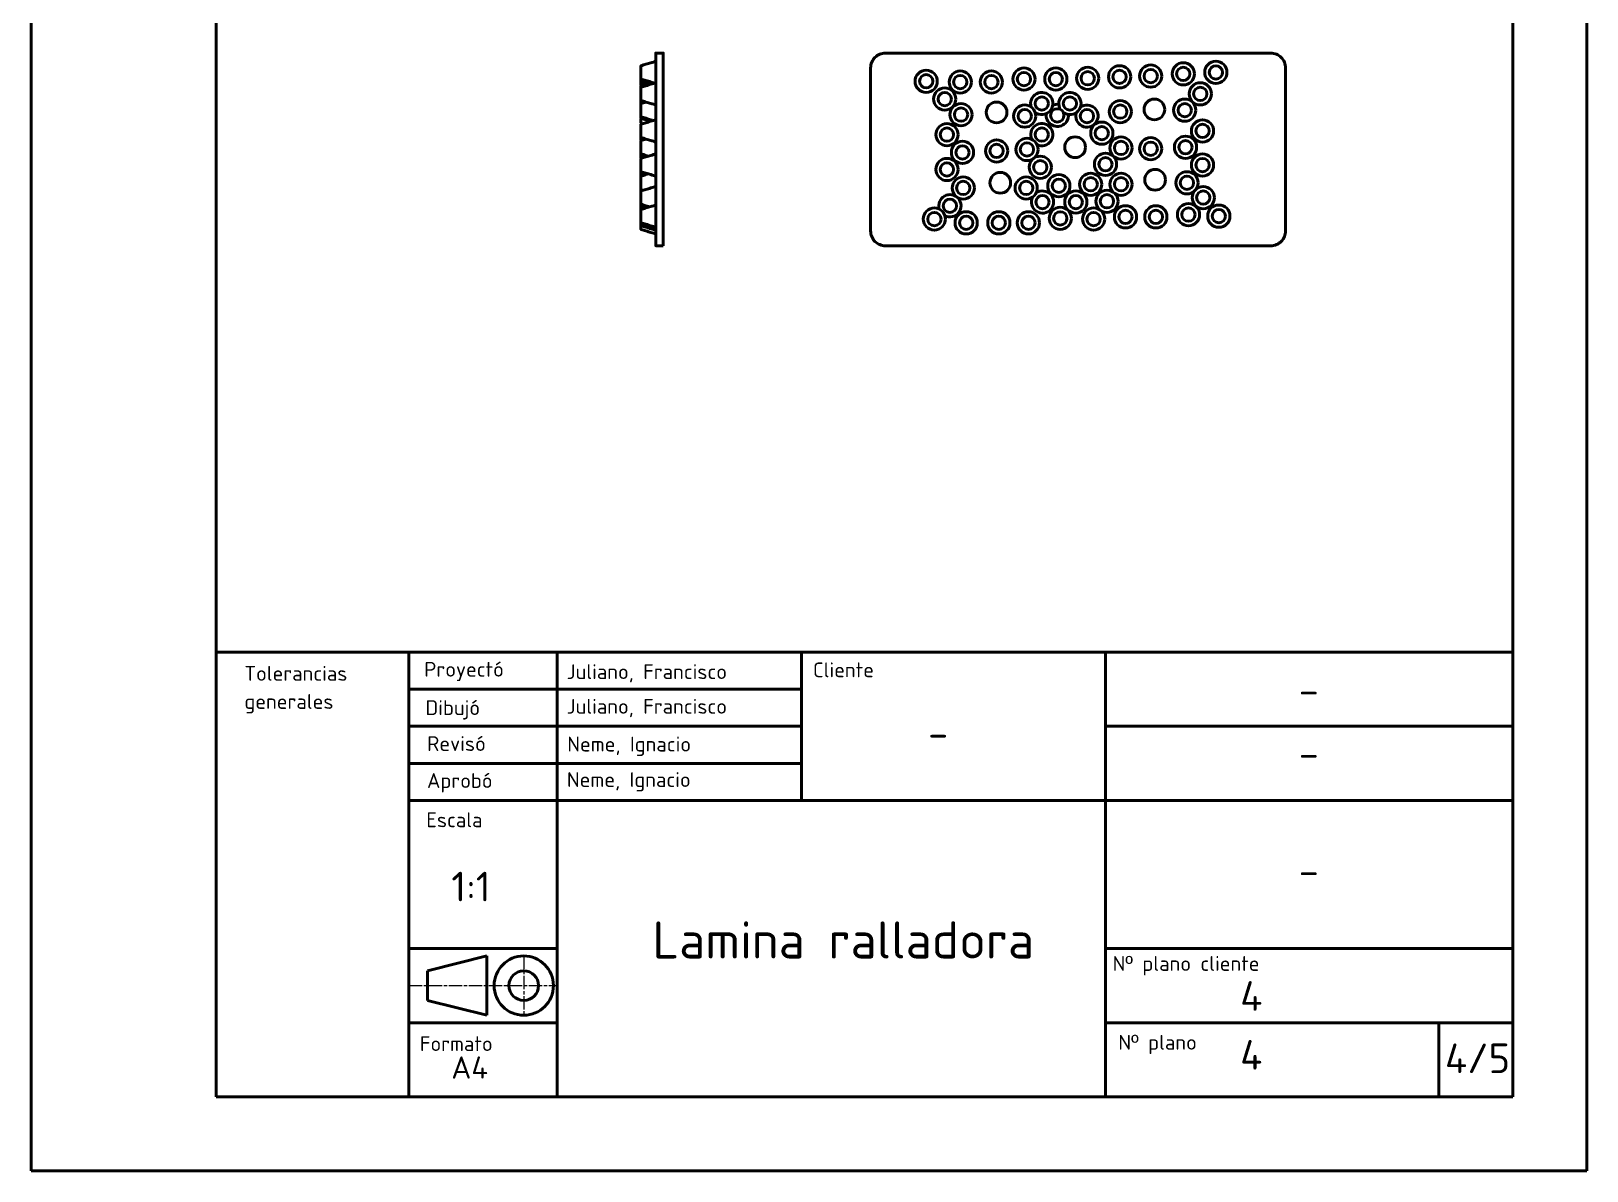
# Model space of a CAD drawing. Header units: millimetres. Extents: x 2667 to 2877, y 1860 to 2157.
# Drawn here: x 2666.7 to 2876.7, y 1860.5 to 2014.3 of the extents above; entities that cross this region are included whole.
import ezdxf

# ---------------------------------------------------------------- set-up
doc = ezdxf.new("R2010")
doc.units = ezdxf.units.MM
doc.header["$LTSCALE"] = 0.075
doc.linetypes.add('ACAD_ISO08W100', pattern=[36, 24, -3, 6, -3])
doc.layers.get('0').update_dxf_attribs({"lineweight": 50})
doc.layers.add('Capa1', color=7, linetype='Continuous')
doc.layers.add('capaCotas', color=7, linetype='Continuous', lineweight=25)
doc.styles.get("Standard").update_dxf_attribs({"font": 'isocpeur.ttf', "height": 2})

msp = doc.modelspace()

# ---------------------------------------------------------------- linework, layer by layer
for p, q in [((2666.74, 2157.5), (2666.74, 1860.5)), ((2876.74, 2157.5), (2876.74, 1860.5)), ((2691.74, 2147.5), (2691.74, 1870.5)), ((2866.74, 2147.5), (2866.74, 1870.5)), ((2691.74, 1930.5), (2866.74, 1930.5)), ((2717.74, 1920.5), (2717.74, 1930.5)), ((2737.74, 1920.5), (2737.74, 1930.5)), ((2770.74, 1915.5), (2770.74, 1930.5)), ((2801.74, 1930.5), (2811.74, 1930.5)), ((2811.74, 1930.5), (2811.74, 1870.5)), ((2717.74, 1925.5), (2760.74, 1925.5)), ((2760.74, 1925.5), (2770.74, 1925.5)), ((2717.74, 1920.5), (2760.74, 1920.5)), ((2717.74, 1920.5), (2717.74, 1870.5)), ((2737.74, 1920.5), (2737.74, 1870.5)), ((2760.74, 1920.5), (2770.74, 1920.5)), ((2866.74, 1920.5), (2811.74, 1920.5)), ((2717.74, 1915.5), (2760.74, 1915.5)), ((2760.74, 1915.5), (2770.74, 1915.5)), ((2770.74, 1915.5), (2770.74, 1910.5)), ((2717.74, 1910.5), (2760.74, 1910.5)), ((2760.74, 1910.5), (2801.74, 1910.5)), ((2801.74, 1910.5), (2866.74, 1910.5)), ((2717.74, 1890.5), (2737.74, 1890.5)), ((2866.74, 1890.5), (2811.74, 1890.5)), ((2720.24, 1887.5), (2728.24, 1889.5)), ((2728.24, 1889.5), (2728.24, 1881.5)), ((2717.74, 1883.37), (2717.74, 1885.87)), ((2720.24, 1883.5), (2720.24, 1887.5)), ((2717.74, 1883.37), (2717.74, 1880.5)), ((2720.24, 1883.5), (2728.24, 1881.5)), ((2717.74, 1880.5), (2737.74, 1880.5)), ((2717.74, 1880.5), (2717.74, 1880.5)), ((2717.74, 1880.5), (2720.24, 1880.5)), ((2866.74, 1880.5), (2811.74, 1880.5)), ((2866.74, 1880.5), (2856.74, 1880.5)), ((2856.74, 1880.5), (2856.74, 1870.5)), ((2691.74, 1870.5), (2866.74, 1870.5)), ((2666.74, 1860.5), (2876.74, 1860.5))]:
    msp.add_line(p, q)
for points in [[(2751.06, 2010.26), (2750.9, 2010.21), (2750.73, 2010.16), (2750.56, 2010.11), (2750.4, 2010.06), (2750.23, 2010.01), (2750.06, 2009.96), (2749.9, 2009.91), (2749.73, 2009.86), (2749.56, 2009.81), (2749.4, 2009.76), (2749.23, 2009.71), (2749.06, 2009.66), (2749.06, 2009.61), (2749.06, 2009.56), (2749.06, 2009.51), (2749.06, 2009.46), (2749.06, 2009.41), (2749.06, 2009.36), (2749.06, 2009.31), (2749.06, 2009.26), (2749.06, 2009.21), (2749.06, 2009.16), (2749.06, 2009.11), (2749.06, 2009.06), (2749.06, 2009.01), (2749.06, 2008.96), (2749.06, 2008.91), (2749.06, 2008.86), (2749.06, 2008.81), (2749.06, 2008.76), (2749.06, 2008.71), (2749.06, 2008.66), (2749.06, 2008.61), (2749.06, 2008.56), (2749.06, 2008.51), (2749.06, 2008.46), (2749.06, 2008.41), (2749.06, 2008.36), (2749.06, 2008.31), (2749.06, 2008.26), (2749.06, 2008.21), (2749.06, 2008.16), (2749.06, 2008.11), (2749.06, 2008.06), (2749.06, 2008.01), (2749.06, 2007.96), (2749.06, 2007.91), (2749.06, 2007.86), (2749.23, 2007.81), (2749.4, 2007.76), (2749.56, 2007.71), (2749.73, 2007.66), (2749.9, 2007.61), (2750.06, 2007.56), (2750.23, 2007.51), (2750.4, 2007.46), (2750.56, 2007.41), (2750.73, 2007.36), (2750.9, 2007.31), (2751.06, 2007.26)], [(2749.06, 2007.81), (2749.06, 2007.76), (2749.06, 2007.71), (2749.06, 2007.66), (2749.23, 2007.61), (2749.4, 2007.56), (2749.56, 2007.51), (2749.73, 2007.46), (2749.9, 2007.41), (2750.06, 2007.36), (2750.23, 2007.31), (2750.4, 2007.26)], [(2749.06, 2007.61), (2749.06, 2007.56), (2749.06, 2007.51), (2749.06, 2007.46), (2749.06, 2007.41), (2749.06, 2007.36), (2749.23, 2007.31), (2749.4, 2007.26), (2749.56, 2007.21), (2749.73, 2007.16), (2749.9, 2007.11)], [(2749.06, 2007.31), (2749.06, 2007.26), (2749.23, 2007.21), (2749.4, 2007.16), (2749.56, 2007.11), (2749.73, 2007.06)], [(2750.73, 2007.26), (2750.56, 2007.21), (2750.4, 2007.16), (2750.23, 2007.11), (2750.06, 2007.06), (2749.9, 2007.01), (2749.73, 2006.96), (2749.56, 2006.91), (2749.4, 2006.86), (2749.23, 2006.81), (2749.06, 2006.76), (2749.06, 2006.71), (2749.06, 2006.66), (2749.06, 2006.61), (2749.06, 2006.56), (2749.06, 2006.51), (2749.06, 2006.46), (2749.06, 2006.41), (2749.06, 2006.36), (2749.06, 2006.31), (2749.06, 2006.26), (2749.06, 2006.21), (2749.06, 2006.16), (2749.06, 2006.11), (2749.06, 2006.06), (2749.06, 2006.01), (2749.06, 2005.96), (2749.06, 2005.91), (2749.06, 2005.86), (2749.06, 2005.81), (2749.06, 2005.76), (2749.06, 2005.71), (2749.06, 2005.66), (2749.06, 2005.61), (2749.06, 2005.56), (2749.06, 2005.51), (2749.06, 2005.46), (2749.06, 2005.41), (2749.06, 2005.36), (2749.06, 2005.31), (2749.06, 2005.26), (2749.06, 2005.21), (2749.06, 2005.16), (2749.06, 2005.11), (2749.06, 2005.06), (2749.06, 2005.01), (2749.06, 2004.96), (2749.23, 2004.91), (2749.4, 2004.86), (2749.56, 2004.81), (2749.73, 2004.76), (2749.9, 2004.71), (2750.06, 2004.66), (2750.23, 2004.61), (2750.4, 2004.56), (2750.56, 2004.51), (2750.73, 2004.46), (2750.9, 2004.41), (2751.06, 2004.36)], [(2749.06, 2007.21), (2749.06, 2007.16), (2749.06, 2007.11), (2749.06, 2007.06), (2749.23, 2007.01), (2749.4, 2006.96)], [(2749.06, 2007.01), (2749.06, 2006.96), (2749.23, 2006.91)], [(2749.06, 2006.91), (2749.06, 2006.86), (2749.06, 2006.81)], [(2749.06, 2004.91), (2749.06, 2004.86), (2749.06, 2004.81), (2749.06, 2004.76), (2749.06, 2004.71), (2749.06, 2004.66), (2749.06, 2004.61)], [(2749.56, 2004.71), (2749.4, 2004.66), (2749.23, 2004.61), (2749.06, 2004.56), (2749.06, 2004.51), (2749.06, 2004.46), (2749.06, 2004.41), (2749.06, 2004.36), (2749.06, 2004.31), (2749.06, 2004.26), (2749.06, 2004.21), (2749.06, 2004.16), (2749.06, 2004.11), (2749.06, 2004.06), (2749.06, 2004.01), (2749.06, 2003.96), (2749.06, 2003.91), (2749.06, 2003.86), (2749.06, 2003.81), (2749.06, 2003.76), (2749.06, 2003.71), (2749.06, 2003.66), (2749.06, 2003.61), (2749.06, 2003.56), (2749.06, 2003.51), (2749.06, 2003.46), (2749.06, 2003.41), (2749.06, 2003.36), (2749.06, 2003.31), (2749.06, 2003.26), (2749.06, 2003.21), (2749.06, 2003.16), (2749.06, 2003.11), (2749.06, 2003.06), (2749.06, 2003.01), (2749.06, 2002.96), (2749.06, 2002.91), (2749.06, 2002.86), (2749.06, 2002.81), (2749.06, 2002.76), (2749.23, 2002.71), (2749.4, 2002.66), (2749.56, 2002.61), (2749.73, 2002.56), (2749.9, 2002.51), (2750.06, 2002.46), (2750.23, 2002.41), (2750.4, 2002.36), (2750.56, 2002.31)], [(2749.06, 2002.71), (2749.06, 2002.66), (2749.06, 2002.61), (2749.06, 2002.56), (2749.23, 2002.51), (2749.4, 2002.46), (2749.56, 2002.41), (2749.73, 2002.36), (2749.9, 2002.31), (2750.06, 2002.26), (2750.23, 2002.21)], [(2749.06, 2002.51), (2749.06, 2002.46), (2749.06, 2002.41), (2749.06, 2002.36), (2749.06, 2002.31), (2749.06, 2002.26), (2749.06, 2002.21), (2749.06, 2002.16), (2749.06, 2002.11), (2749.06, 2002.06), (2749.06, 2002.01), (2749.06, 2001.96), (2749.23, 2001.91)], [(2751.06, 2002.36), (2750.9, 2002.31), (2750.73, 2002.26), (2750.56, 2002.21), (2750.4, 2002.16), (2750.23, 2002.11), (2750.06, 2002.06), (2749.9, 2002.01), (2749.73, 2001.96), (2749.56, 2001.91), (2749.4, 2001.86), (2749.23, 2001.81), (2749.06, 2001.76), (2749.06, 2001.71), (2749.06, 2001.66), (2749.06, 2001.61), (2749.06, 2001.56), (2749.06, 2001.51), (2749.06, 2001.46), (2749.06, 2001.41), (2749.06, 2001.36), (2749.06, 2001.31), (2749.06, 2001.26), (2749.06, 2001.21), (2749.06, 2001.16), (2749.06, 2001.11), (2749.06, 2001.06), (2749.06, 2001.01), (2749.06, 2000.96), (2749.06, 2000.91), (2749.06, 2000.86), (2749.06, 2000.81), (2749.06, 2000.76), (2749.06, 2000.71), (2749.06, 2000.66), (2749.06, 2000.61), (2749.06, 2000.56), (2749.06, 2000.51), (2749.06, 2000.46), (2749.06, 2000.41), (2749.06, 2000.36), (2749.06, 2000.31), (2749.06, 2000.26), (2749.06, 2000.21), (2749.06, 2000.16), (2749.06, 2000.11), (2749.06, 2000.06), (2749.06, 2000.01), (2749.06, 1999.96), (2749.23, 1999.91), (2749.4, 1999.86), (2749.56, 1999.81), (2749.73, 1999.76), (2749.9, 1999.71), (2750.06, 1999.66), (2750.23, 1999.61), (2750.4, 1999.56), (2750.56, 1999.51), (2750.73, 1999.46), (2750.9, 1999.41), (2751.06, 1999.36)], [(2749.06, 1999.91), (2749.06, 1999.86), (2749.06, 1999.81), (2749.06, 1999.76), (2749.06, 1999.71), (2749.06, 1999.66)], [(2749.56, 1999.71), (2749.4, 1999.66), (2749.23, 1999.61), (2749.06, 1999.56), (2749.06, 1999.51), (2749.06, 1999.46), (2749.06, 1999.41), (2749.06, 1999.36), (2749.06, 1999.31), (2749.06, 1999.26), (2749.06, 1999.21), (2749.06, 1999.16), (2749.06, 1999.11), (2749.06, 1999.06), (2749.06, 1999.01), (2749.06, 1998.96), (2749.06, 1998.91), (2749.06, 1998.86), (2749.06, 1998.81), (2749.06, 1998.76), (2749.06, 1998.71), (2749.06, 1998.66), (2749.06, 1998.61), (2749.06, 1998.56), (2749.06, 1998.51), (2749.06, 1998.46), (2749.06, 1998.41), (2749.06, 1998.36), (2749.06, 1998.31), (2749.06, 1998.26), (2749.06, 1998.21), (2749.06, 1998.16), (2749.06, 1998.11), (2749.06, 1998.06), (2749.06, 1998.01), (2749.06, 1997.96), (2749.06, 1997.91), (2749.06, 1997.86), (2749.06, 1997.81), (2749.06, 1997.76), (2749.23, 1997.71), (2749.4, 1997.66), (2749.56, 1997.61), (2749.73, 1997.56), (2749.9, 1997.51)], [(2751.06, 1997.76), (2750.9, 1997.71), (2750.73, 1997.66), (2750.56, 1997.61), (2750.4, 1997.56), (2750.23, 1997.51), (2750.06, 1997.46), (2749.9, 1997.41), (2749.73, 1997.36), (2749.56, 1997.31), (2749.4, 1997.26), (2749.23, 1997.21), (2749.06, 1997.16), (2749.06, 1997.11), (2749.06, 1997.06), (2749.06, 1997.01), (2749.06, 1996.96), (2749.06, 1996.91), (2749.06, 1996.86), (2749.06, 1996.81), (2749.06, 1996.76), (2749.06, 1996.71), (2749.06, 1996.66), (2749.06, 1996.61), (2749.06, 1996.56), (2749.06, 1996.51), (2749.06, 1996.46), (2749.06, 1996.41), (2749.06, 1996.36), (2749.06, 1996.31), (2749.06, 1996.26), (2749.06, 1996.21), (2749.06, 1996.16), (2749.06, 1996.11), (2749.06, 1996.06), (2749.06, 1996.01), (2749.06, 1995.96), (2749.06, 1995.91), (2749.06, 1995.86), (2749.06, 1995.81), (2749.06, 1995.76), (2749.06, 1995.71), (2749.06, 1995.66), (2749.06, 1995.61), (2749.06, 1995.56), (2749.06, 1995.51), (2749.06, 1995.46), (2749.06, 1995.41), (2749.06, 1995.36), (2749.23, 1995.31), (2749.4, 1995.26), (2749.56, 1995.21), (2749.73, 1995.16), (2749.9, 1995.11), (2750.06, 1995.06), (2750.23, 1995.01), (2750.4, 1994.96), (2750.56, 1994.91), (2750.73, 1994.86), (2750.9, 1994.81), (2751.06, 1994.76)], [(2749.06, 1997.71), (2749.06, 1997.66), (2749.06, 1997.61), (2749.06, 1997.56), (2749.23, 1997.51), (2749.4, 1997.46), (2749.56, 1997.41)], [(2749.06, 1997.51), (2749.06, 1997.46), (2749.23, 1997.41)], [(2749.06, 1997.41), (2749.06, 1997.36), (2749.06, 1997.31)], [(2749.4, 1997.36), (2749.23, 1997.31), (2749.06, 1997.26), (2749.06, 1997.21)], [(2749.06, 1995.31), (2749.06, 1995.26), (2749.06, 1995.21), (2749.06, 1995.16), (2749.06, 1995.11), (2749.06, 1995.06), (2749.23, 1995.01), (2749.4, 1994.96)], [(2749.06, 1995.01), (2749.06, 1994.96), (2749.06, 1994.91), (2749.06, 1994.86), (2749.06, 1994.81)], [(2749.9, 1995.01), (2749.73, 1994.96), (2749.56, 1994.91), (2749.4, 1994.86), (2749.23, 1994.81), (2749.06, 1994.76), (2749.06, 1994.71), (2749.06, 1994.66), (2749.06, 1994.61), (2749.06, 1994.56), (2749.06, 1994.51), (2749.06, 1994.46), (2749.06, 1994.41), (2749.06, 1994.36), (2749.06, 1994.31), (2749.06, 1994.26), (2749.06, 1994.21), (2749.06, 1994.16), (2749.06, 1994.11), (2749.06, 1994.06), (2749.06, 1994.01), (2749.06, 1993.96), (2749.06, 1993.91), (2749.06, 1993.86), (2749.06, 1993.81), (2749.06, 1993.76), (2749.06, 1993.71), (2749.06, 1993.66), (2749.06, 1993.61), (2749.06, 1993.56), (2749.06, 1993.51), (2749.06, 1993.46), (2749.06, 1993.41), (2749.06, 1993.36), (2749.06, 1993.31), (2749.06, 1993.26), (2749.06, 1993.21), (2749.06, 1993.16), (2749.06, 1993.11), (2749.06, 1993.06), (2749.06, 1993.01), (2749.06, 1992.96), (2749.23, 1992.91)], [(2751.06, 1993.36), (2750.9, 1993.31), (2750.73, 1993.26), (2750.56, 1993.21), (2750.4, 1993.16), (2750.23, 1993.11), (2750.06, 1993.06), (2749.9, 1993.01), (2749.73, 1992.96), (2749.56, 1992.91), (2749.4, 1992.86), (2749.23, 1992.81), (2749.06, 1992.76), (2749.06, 1992.71), (2749.06, 1992.66), (2749.06, 1992.61), (2749.06, 1992.56), (2749.06, 1992.51), (2749.06, 1992.46), (2749.06, 1992.41), (2749.06, 1992.36), (2749.06, 1992.31), (2749.06, 1992.26), (2749.06, 1992.21), (2749.06, 1992.16), (2749.06, 1992.11), (2749.06, 1992.06), (2749.06, 1992.01), (2749.06, 1991.96), (2749.06, 1991.91), (2749.06, 1991.86), (2749.06, 1991.81), (2749.06, 1991.76), (2749.06, 1991.71), (2749.06, 1991.66), (2749.06, 1991.61), (2749.06, 1991.56), (2749.06, 1991.51), (2749.06, 1991.46), (2749.06, 1991.41), (2749.06, 1991.36), (2749.06, 1991.31), (2749.06, 1991.26), (2749.06, 1991.21), (2749.06, 1991.16), (2749.06, 1991.11), (2749.06, 1991.06), (2749.06, 1991.01), (2749.06, 1990.96), (2749.23, 1990.91), (2749.4, 1990.86), (2749.56, 1990.81), (2749.73, 1990.76), (2749.9, 1990.71), (2750.06, 1990.66)], [(2749.06, 1992.91), (2749.06, 1992.86), (2749.06, 1992.81)], [(2749.06, 1990.91), (2749.06, 1990.86), (2749.06, 1990.81), (2749.06, 1990.76), (2749.06, 1990.71), (2749.06, 1990.66), (2749.06, 1990.61), (2749.06, 1990.56), (2749.06, 1990.51)], [(2751.06, 1990.86), (2750.9, 1990.81), (2750.73, 1990.76), (2750.56, 1990.71), (2750.4, 1990.66), (2750.23, 1990.61), (2750.06, 1990.56), (2749.9, 1990.51), (2749.73, 1990.46), (2749.56, 1990.41), (2749.4, 1990.36), (2749.23, 1990.31), (2749.06, 1990.26), (2749.06, 1990.21), (2749.06, 1990.16), (2749.06, 1990.11), (2749.06, 1990.06), (2749.06, 1990.01), (2749.06, 1989.96), (2749.06, 1989.91), (2749.06, 1989.86), (2749.06, 1989.81), (2749.06, 1989.76), (2749.06, 1989.71), (2749.06, 1989.66), (2749.06, 1989.61), (2749.06, 1989.56), (2749.06, 1989.51), (2749.06, 1989.46), (2749.06, 1989.41), (2749.06, 1989.36), (2749.06, 1989.31), (2749.06, 1989.26), (2749.06, 1989.21), (2749.06, 1989.16), (2749.06, 1989.11), (2749.06, 1989.06), (2749.06, 1989.01), (2749.06, 1988.96), (2749.06, 1988.91), (2749.06, 1988.86), (2749.06, 1988.81), (2749.06, 1988.76), (2749.06, 1988.71), (2749.06, 1988.66), (2749.06, 1988.61), (2749.06, 1988.56), (2749.06, 1988.51), (2749.06, 1988.46), (2749.23, 1988.41), (2749.4, 1988.36), (2749.56, 1988.31), (2749.73, 1988.26), (2749.9, 1988.21), (2750.06, 1988.16), (2750.23, 1988.11), (2750.4, 1988.06), (2750.56, 1988.01), (2750.73, 1987.96), (2750.9, 1987.91), (2751.06, 1987.86)], [(2749.73, 1990.66), (2749.56, 1990.61), (2749.4, 1990.56), (2749.23, 1990.51), (2749.06, 1990.46), (2749.06, 1990.41), (2749.06, 1990.36), (2749.06, 1990.31)], [(2749.06, 1988.41), (2749.06, 1988.36), (2749.23, 1988.31), (2749.4, 1988.26), (2749.56, 1988.21), (2749.73, 1988.16), (2749.9, 1988.11), (2750.06, 1988.06), (2750.23, 1988.01), (2750.4, 1987.96), (2750.56, 1987.91), (2750.73, 1987.86), (2750.9, 1987.81), (2751.06, 1987.76)], [(2749.06, 1988.31), (2749.06, 1988.26), (2749.06, 1988.21), (2749.06, 1988.16), (2749.06, 1988.11), (2749.06, 1988.06), (2749.23, 1988.01), (2749.4, 1987.96), (2749.56, 1987.91), (2749.73, 1987.86), (2749.9, 1987.81), (2750.06, 1987.76), (2750.23, 1987.71), (2750.4, 1987.66), (2750.56, 1987.61), (2750.73, 1987.56), (2750.9, 1987.51), (2751.06, 1987.46)], [(2749.06, 1988.01), (2749.06, 1987.96), (2749.06, 1987.91), (2749.06, 1987.86), (2749.06, 1987.81), (2749.06, 1987.76), (2749.06, 1987.71), (2749.06, 1987.66), (2749.06, 1987.61), (2749.06, 1987.56), (2749.23, 1987.51), (2749.4, 1987.46), (2749.56, 1987.41), (2749.73, 1987.36), (2749.9, 1987.31), (2750.06, 1987.26), (2750.23, 1987.21), (2750.4, 1987.16), (2750.56, 1987.11), (2750.73, 1987.06), (2750.9, 1987.01), (2751.06, 1986.96)]]:
    msp.add_lwpolyline(points)
msp.add_lwpolyline([(2752.06, 1985.36), (2752.06, 2011.36), (2751.06, 2011.36), (2751.06, 1985.36)], close=True)
msp.add_lwpolyline([(2782.06, 1985.36), (2834.06, 1985.36, 0.414214), (2836.06, 1987.36), (2836.06, 2009.36, 0.414214), (2834.06, 2011.36), (2782.06, 2011.36, 0.414214), (2780.06, 2009.36), (2780.06, 1987.36, 0.414214)], format="xyb", close=True)
for centre, radius in [((2817.86, 2008.26), 1.5), ((2822.26, 2008.56), 1.5), ((2826.66, 2008.76), 1.5), ((2787.56, 2007.56), 1.5), ((2787.56, 2007.56), 0.9), ((2792.16, 2007.46), 1.5), ((2792.16, 2007.46), 0.9), ((2796.36, 2007.46), 1.5), ((2796.36, 2007.46), 0.9), ((2800.76, 2007.86), 1.5), ((2800.76, 2007.86), 0.9), ((2805.06, 2007.86), 1.5), ((2805.06, 2007.86), 0.9), ((2809.36, 2007.96), 1.5), ((2809.36, 2007.96), 0.9), ((2813.66, 2008.16), 1.5), ((2813.66, 2008.16), 0.9), ((2817.86, 2008.26), 0.9), ((2822.26, 2008.56), 0.9), ((2826.66, 2008.76), 0.9), ((2790.06, 2005.16), 1.5), ((2790.06, 2005.16), 0.9), ((2824.56, 2005.86), 1.5), ((2824.56, 2005.86), 0.9), ((2792.26, 2003.06), 1.5), ((2792.26, 2003.06), 0.9), ((2797.06, 2003.36), 1.4), ((2800.86, 2002.86), 1.5), ((2800.86, 2002.86), 0.9), ((2803.16, 2004.56), 0.9), ((2805.26, 2002.96), 0.9), ((2806.96, 2004.56), 0.9), ((2809.26, 2002.86), 0.9), ((2813.76, 2003.46), 1.5), ((2813.76, 2003.46), 0.9), ((2818.36, 2003.76), 1.4), ((2822.46, 2003.66), 1.5), ((2822.46, 2003.66), 0.9), ((2790.36, 2000.36), 1.5), ((2811.26, 2000.56), 1.5), ((2811.26, 2000.56), 0.9), ((2824.86, 2000.86), 1.5), ((2824.86, 2000.86), 0.9), ((2790.36, 2000.36), 0.9), ((2792.46, 1997.96), 1.5), ((2797.06, 1998.16), 1.5), ((2801.16, 1998.36), 1.5), ((2801.16, 1998.36), 0.9), ((2803.16, 2000.36), 0.9), ((2807.66, 1998.66), 1.4), ((2813.86, 1998.56), 1.5), ((2813.86, 1998.56), 0.9), ((2817.86, 1998.46), 1.5), ((2817.86, 1998.46), 0.9), ((2822.56, 1998.66), 1.5), ((2822.56, 1998.66), 0.9), ((2790.36, 1995.66), 1.5), ((2792.46, 1997.96), 0.9), ((2797.06, 1998.16), 0.9), ((2802.96, 1995.96), 1.5), ((2811.76, 1996.36), 1.5), ((2811.76, 1996.36), 0.9), ((2824.86, 1996.26), 1.5), ((2824.86, 1996.26), 0.9), ((2790.36, 1995.66), 0.9), ((2797.56, 1993.86), 1.4), ((2802.96, 1995.96), 0.9), ((2809.76, 1993.66), 1.5), ((2813.86, 1993.66), 1.5), ((2818.46, 1994.26), 1.4), ((2822.76, 1993.86), 1.5), ((2792.56, 1993.16), 1.5), ((2792.56, 1993.16), 0.9), ((2801.06, 1993.16), 1.5), ((2801.06, 1993.16), 0.9), ((2805.46, 1993.46), 1.5), ((2805.46, 1993.46), 0.9), ((2809.76, 1993.66), 0.9), ((2813.86, 1993.66), 0.9), ((2822.76, 1993.86), 0.9), ((2824.96, 1991.86), 1.5), ((2790.76, 1990.76), 0.9), ((2803.26, 1991.26), 0.9), ((2807.76, 1991.26), 1.5), ((2807.76, 1991.26), 0.9), ((2811.96, 1991.36), 1.5), ((2811.96, 1991.36), 0.9), ((2822.96, 1989.56), 1.5), ((2824.96, 1991.86), 0.9), ((2827.06, 1989.36), 1.5), ((2788.66, 1988.96), 1.5), ((2788.66, 1988.96), 0.9), ((2792.96, 1988.46), 1.5), ((2792.96, 1988.46), 0.9), ((2797.36, 1988.46), 1.5), ((2797.36, 1988.46), 0.9), ((2801.36, 1988.46), 1.5), ((2801.36, 1988.46), 0.9), ((2805.66, 1989.06), 1.5), ((2805.66, 1989.06), 0.9), ((2810.16, 1988.96), 1.5), ((2810.16, 1988.96), 0.9), ((2814.46, 1989.26), 1.5), ((2814.46, 1989.26), 0.9), ((2818.56, 1989.26), 1.5), ((2818.56, 1989.26), 0.9), ((2822.96, 1989.56), 0.9), ((2827.06, 1989.36), 0.9), ((2733.24, 1885.5), 4), ((2733.24, 1885.5), 2)]:
    msp.add_circle(centre, radius)
for centre, start, end in [((2803.16, 2004.56), 234.0378, 198.9007), ((2806.96, 2004.56), 233.5967, 212.9319), ((2805.26, 2002.96), 82.1706, 114.3415), ((2809.26, 2002.86), 161.0993, 125.9622), ((2803.16, 2000.36), 244.4712, 205.5288), ((2805.26, 2002.96), 171.0506, 4.358), ((2790.76, 1990.76), 243.3878, 197.8148), ((2803.26, 1991.26), 153.4972, 124.8726)]:
    msp.add_arc(centre, 1.5, start, end)
at = {"layer": 'capaCotas', "color": 0, "linetype": 'ACAD_ISO08W100', "lineweight": 25}
for p, q in [((2733.24, 1889.5), (2733.24, 1881.5)), ((2717.74, 1885.5), (2737.74, 1885.5))]:
    msp.add_line(p, q, dxfattribs=at)

# ---------------------------------------------------------------- texts
for s, height, p in [('Tolerancias', 2, (2695.53, 1926.65)), ('Proyectó', 2, (2719.8, 1927.2)), ('Juliano, Francisco', 2, (2739.02, 1926.88)), ('Cliente', 2, (2772.28, 1927.12)), ('generales', 2, (2695.53, 1922.85)), ('Dibujó', 2, (2719.97, 1922.02)), ('Juliano, Francisco', 2, (2739.02, 1922.2)), ('-', 4, (2837.84, 1923.4)), ('Revisó', 2, (2720.19, 1917.17)), ('Neme, Ignacio', 2, (2739.11, 1917.1)), ('-', 4, (2787.81, 1917.58)), ('-', 4, (2837.84, 1914.86)), ('Aprobó', 2, (2720.18, 1912.18)), ('Neme, Ignacio', 2, (2739.06, 1912.31)), ('Escala ', 2, (2720.08, 1906.88)), ('1:1', 4, (2723.46, 1896.87)), ('-', 4, (2837.84, 1899.02)), ('Lamina ralladora', 5, (2750.61, 1889.16)), ('Nº plano cliente', 2, (2812.72, 1887.49)), ('4', 4, (2829.94, 1882.1)), ('Formato', 2, (2719.21, 1876.67)), ('Nº plano ', 2, (2813.5, 1876.85)), ('4', 4, (2829.93, 1874.16)), ('A4', 3, (2723.46, 1872.95))]:
    msp.add_text(s, height=height).set_placement(p)
at = {"layer": 'Capa1', "lineweight": 35}
msp.add_text('4/5', height=4, dxfattribs=at).set_placement((2857.58, 1873.69))

doc.saveas('drawing.dxf')
